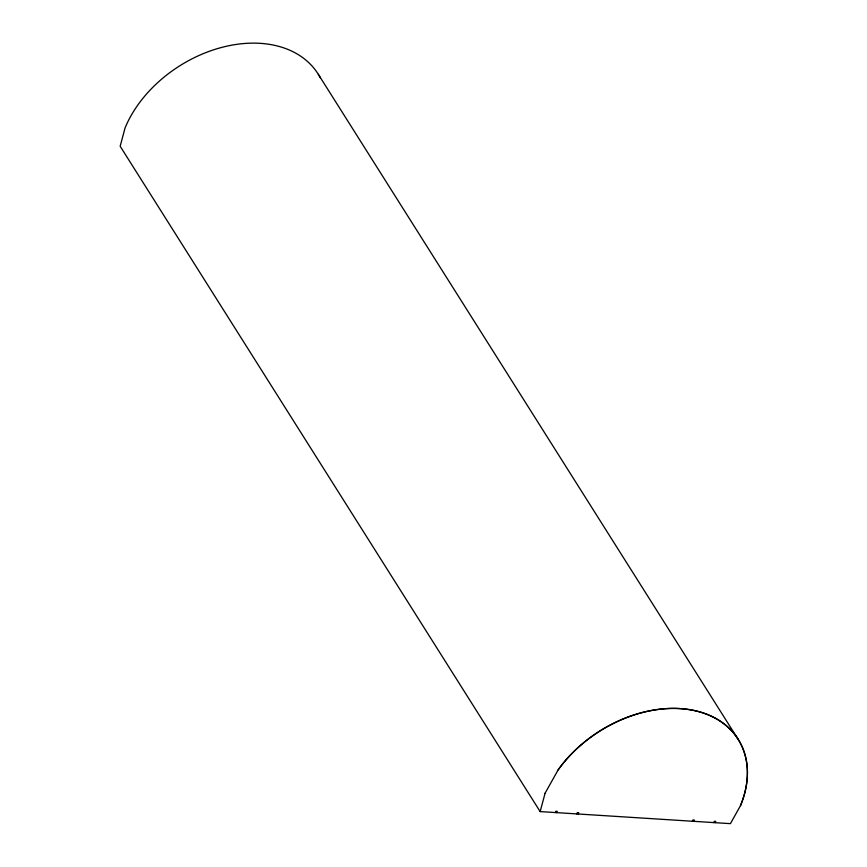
<?xml version="1.0" encoding="UTF-8"?>
<svg xmlns="http://www.w3.org/2000/svg" width="867" height="867" viewBox="0 0 867 867"><rect width="100%" height="100%" fill="white"/><g stroke="black" fill="none" stroke-linecap="round" stroke-linejoin="round"><path stroke-width="1.3" d="M545.061 793.262L558.11 769.929A112.743 80.761 -32.3 0 1 692.657 710.181A112.743 80.761 -32.3 0 1 740.505 805.606L730.415 823.65L540.152 811.588L545.094 793.218M555.379 812.552L555.91 811.263L557.308 811.349L556.766 812.65M576.804 813.918L577.335 812.617L578.733 812.704L578.191 814.005M692.386 821.244L692.917 819.944L694.315 820.03L693.784 821.331M713.812 822.599L714.343 821.298L715.741 821.385L715.21 822.685M318.319 74.324L738.326 739.616M540.152 811.588L120.166 146.252L125.054 127.969A112.743 80.761 -32.3 0 1 222.505 47.208A112.743 80.761 -32.3 0 1 320.281 77.748M558.077 769.972A112.743 80.761 -32.3 0 1 692.635 710.225A112.743 80.761 -32.3 0 1 740.483 805.649"/></g></svg>
